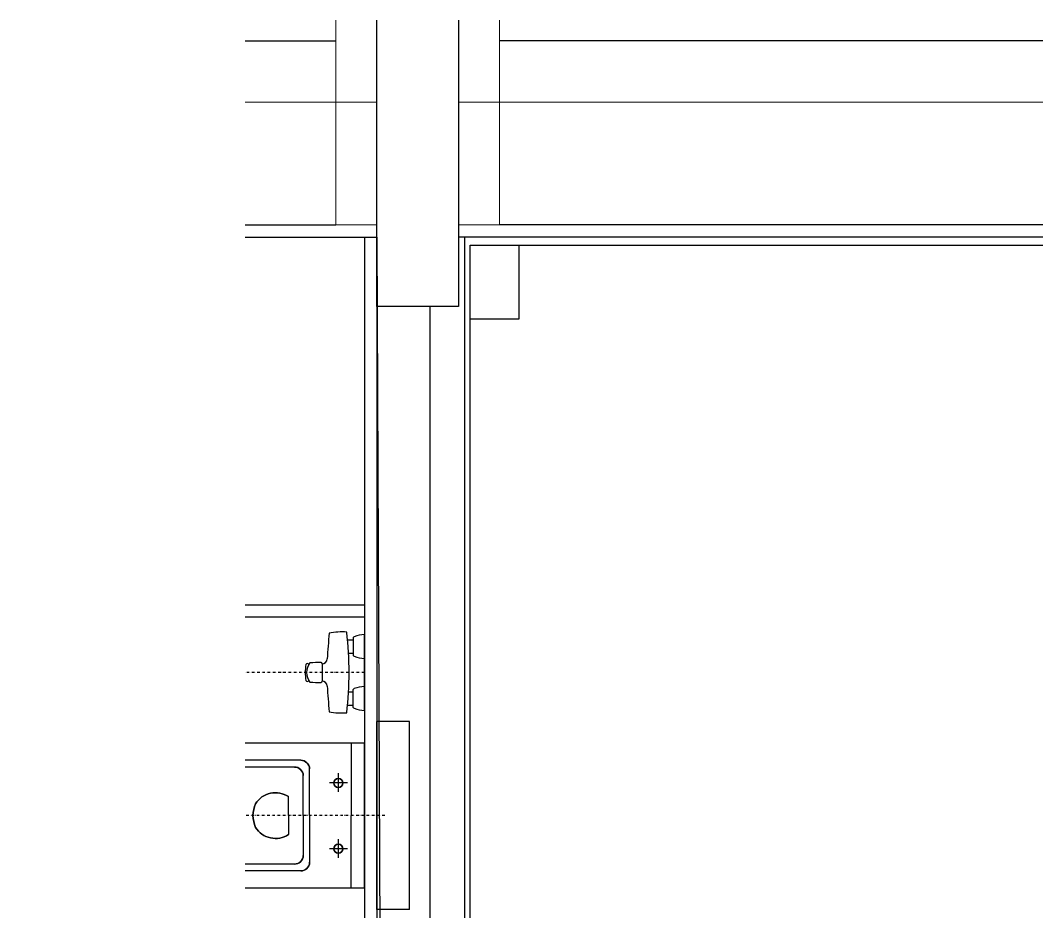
# Model space of a CAD drawing. Header units: millimetres. Extents: x 1372008 to 1411324, y -46445 to -30295.
# Drawn here: x 1394644 to 1397129, y -32475 to -30295 of the extents above; entities that cross this region are included whole.
import ezdxf

# ---------------------------------------------------------------- set-up
doc = ezdxf.new("R2010")
doc.units = ezdxf.units.MM
doc.linetypes.add('DASHDOT2', pattern=[12.7, 6.35, -3.175, 0, -3.175])
doc.linetypes.add('HIDDEN', pattern=[0.375, 0.25, -0.125])
for name, color, linetype in [('Divar-esas', 7, 'Continuous'), ('Divar-komek', 7, 'Continuous'), ('Kafel', 7, 'Continuous'), ('OFFICE_BOUNDARY', 3, 'Continuous'), ('Pencere', 7, 'Continuous'), ('Santexnika', 7, 'Continuous'), ('sutun1', 7, 'Continuous'), ('Tavan', 7, 'Continuous')]:
    doc.layers.add(name, color=color, linetype=linetype)
doc.layers.add('obl. keramogranit', color=138, linetype='Continuous', lineweight=18, true_color=0x005252)
doc.layers.add('plita', color=182, linetype='Continuous', lineweight=5, true_color=0x3a07c5)

msp = doc.modelspace()

# ---------------------------------------------------------------- linework, layer by layer
at = {"color": 1, "lineweight": 30}
for p, q in [((1395743.6, -37544.8), (1395743.6, -30844.8)), ((1395743.6, -30844.8), (1408233.6, -30844.8))]:
    msp.add_line(p, q, dxfattribs=at)
at = {"color": 18, "lineweight": -3, "true_color": 0x000000}
for p, q in [((1395743.6, -37544.8), (1395743.6, -30844.8)), ((1395743.6, -30844.8), (1408233.6, -30844.8))]:
    msp.add_line(p, q, dxfattribs=at)
msp.add_lwpolyline([(1398613.6, -36274.8), (1395743.6, -36274.8), (1395743.6, -31024.8), (1395863.6, -31024.8), (1395863.6, -30844.8), (1399023.6, -30844.8), (1399023.6, -31024.8), (1399553.6, -31024.8), (1399553.6, -32884.8), (1399043.6, -32884.8), (1399043.6, -34014.8), (1399573.6, -34014.8), (1399573.6, -36274.8), (1399553.6, -36274.8)])
at = {"layer": 'Divar-esas'}
for p, q in [((1395515.2, -30994.8), (1395515.2, -37329.8)), ((1395645.2, -30994.8), (1395645.2, -37459.8))]:
    msp.add_line(p, q, dxfattribs=at)
at = {"layer": 'Divar-komek'}
for p, q in [((1395193.6, -30344.8), (1395415.2, -30344.8)), ((1399015.2, -30344.8), (1395815.2, -30344.8))]:
    msp.add_line(p, q, dxfattribs=at)
at = {"layer": 'Kafel'}
for p, q in [((1395485.2, -30824.8), (1395485.2, -37304.8)), ((1395515.2, -30994.8), (1395515.2, -37304.8))]:
    msp.add_line(p, q, dxfattribs=at)
at = {"layer": 'obl. keramogranit'}
for p, q in [((1395415.2, -30794.8), (1395415.2, -30294.8)), ((1395815.2, -30794.8), (1395815.2, -30294.8)), ((1395515.2, -30794.8), (1395415.2, -30794.8)), ((1395715.2, -30794.8), (1395815.2, -30794.8))]:
    msp.add_line(p, q, dxfattribs=at)
at = {"layer": 'OFFICE_BOUNDARY'}
msp.add_lwpolyline([(1394643.6, -39944.8), (1394643.6, -37544.8), (1395743.6, -37544.8), (1395743.6, -30844.8), (1408233.6, -30844.8), (1408233.6, -32394.8), (1410773.6, -32394.8), (1410773.6, -41374.8), (1406863.6, -41374.8), (1406863.6, -41404.8), (1394643.6, -41404.8), (1394643.6, -39944.8)], close=True, dxfattribs=at)
at = {"layer": 'Pencere'}
for p, q in [((1395193.6, -30794.8), (1395415.2, -30794.8)), ((1399015.2, -30794.8), (1395815.2, -30794.8)), ((1395193.6, -30824.8), (1395515.2, -30824.8)), ((1399165.2, -30824.8), (1395715.2, -30824.8))]:
    msp.add_line(p, q, dxfattribs=at)
at = {"layer": 'plita', "linetype": 'HIDDEN', "ltscale": 5}
for p, q in [((1395193.6, -30494.8), (1395515.2, -30494.8)), ((1399615.2, -30494.8), (1395715.2, -30494.8))]:
    msp.add_line(p, q, dxfattribs=at)
at = {"layer": 'Santexnika'}
for p, q in [((1395485.2, -31724.8), (1395193.6, -31724.8)), ((1395485.2, -31724.8), (1395193.6, -31724.8)), ((1395485.2, -31724.8), (1395193.6, -31724.8)), ((1395485.2, -31724.8), (1395193.6, -31724.8)), ((1395485.2, -31724.8), (1395193.6, -31724.8)), ((1395485.2, -31724.8), (1395193.6, -31724.8)), ((1395485.2, -31724.8), (1395193.6, -31724.8)), ((1395485.2, -31724.8), (1395193.6, -31724.8)), ((1395485.2, -31754.8), (1395193.6, -31754.8)), ((1395485.2, -31754.8), (1395193.6, -31754.8)), ((1395485.2, -31754.8), (1395193.6, -31754.8)), ((1395485.2, -31754.8), (1395193.6, -31754.8)), ((1395485.2, -31754.8), (1395193.6, -31754.8)), ((1395485.2, -31754.8), (1395193.6, -31754.8)), ((1395485.2, -31754.8), (1395193.6, -31754.8)), ((1395485.2, -31754.8), (1395193.6, -31754.8)), ((1395443.9, -31809.9), (1395457.4, -31809.9)), ((1395443.9, -31809.9), (1395457.4, -31809.9)), ((1395443.9, -31809.9), (1395457.4, -31809.9)), ((1395443.9, -31809.9), (1395457.4, -31809.9)), ((1395443.9, -31809.9), (1395457.4, -31809.9)), ((1395443.9, -31809.9), (1395457.4, -31809.9)), ((1395443.9, -31809.9), (1395457.4, -31809.9)), ((1395443.9, -31809.9), (1395457.4, -31809.9)), ((1395457.4, -31804.5), (1395457.4, -31848.2)), ((1395457.4, -31804.5), (1395457.4, -31848.2)), ((1395457.4, -31804.5), (1395457.4, -31848.2)), ((1395457.4, -31804.5), (1395457.4, -31848.2)), ((1395457.4, -31804.5), (1395457.4, -31848.2)), ((1395457.4, -31804.5), (1395457.4, -31848.2)), ((1395457.4, -31804.5), (1395457.4, -31848.2)), ((1395457.4, -31804.5), (1395457.4, -31848.2)), ((1395485.2, -31982.7), (1395485.2, -31796.9)), ((1395485.2, -31982.7), (1395485.2, -31796.9)), ((1395485.2, -31982.7), (1395485.2, -31796.9)), ((1395485.2, -31982.7), (1395485.2, -31796.9)), ((1395485.2, -31982.7), (1395485.2, -31796.9)), ((1395485.2, -31982.7), (1395485.2, -31796.9)), ((1395485.2, -31982.7), (1395485.2, -31796.9)), ((1395485.2, -31982.7), (1395485.2, -31796.9)), ((1395446.3, -31842.8), (1395457.4, -31842.8)), ((1395446.3, -31842.8), (1395457.4, -31842.8)), ((1395446.3, -31842.8), (1395457.4, -31842.8)), ((1395446.3, -31842.8), (1395457.4, -31842.8)), ((1395446.3, -31842.8), (1395457.4, -31842.8)), ((1395446.3, -31842.8), (1395457.4, -31842.8)), ((1395446.3, -31842.8), (1395457.4, -31842.8)), ((1395446.3, -31842.8), (1395457.4, -31842.8)), ((1395381.6, -31868.6), (1395381.6, -31911)), ((1395381.6, -31868.6), (1395381.6, -31911)), ((1395381.6, -31868.6), (1395381.6, -31911)), ((1395381.6, -31868.6), (1395381.6, -31911)), ((1395381.6, -31868.6), (1395381.6, -31911)), ((1395381.6, -31868.6), (1395381.6, -31911)), ((1395381.6, -31868.6), (1395381.6, -31911)), ((1395381.6, -31868.6), (1395381.6, -31911)), ((1395446.3, -31936.9), (1395457.4, -31936.9)), ((1395446.3, -31936.9), (1395457.4, -31936.9)), ((1395446.3, -31936.9), (1395457.4, -31936.9)), ((1395446.3, -31936.9), (1395457.4, -31936.9)), ((1395446.3, -31936.9), (1395457.4, -31936.9)), ((1395446.3, -31936.9), (1395457.4, -31936.9)), ((1395446.3, -31936.9), (1395457.4, -31936.9)), ((1395446.3, -31936.9), (1395457.4, -31936.9)), ((1395457.4, -31975.1), (1395457.4, -31931.5)), ((1395457.4, -31975.1), (1395457.4, -31931.5)), ((1395457.4, -31975.1), (1395457.4, -31931.5)), ((1395457.4, -31975.1), (1395457.4, -31931.5)), ((1395457.4, -31975.1), (1395457.4, -31931.5)), ((1395457.4, -31975.1), (1395457.4, -31931.5)), ((1395457.4, -31975.1), (1395457.4, -31931.5)), ((1395457.4, -31975.1), (1395457.4, -31931.5)), ((1395443.9, -31969.7), (1395457.4, -31969.7)), ((1395443.9, -31969.7), (1395457.4, -31969.7)), ((1395443.9, -31969.7), (1395457.4, -31969.7)), ((1395443.9, -31969.7), (1395457.4, -31969.7)), ((1395443.9, -31969.7), (1395457.4, -31969.7)), ((1395443.9, -31969.7), (1395457.4, -31969.7)), ((1395443.9, -31969.7), (1395457.4, -31969.7)), ((1395443.9, -31969.7), (1395457.4, -31969.7)), ((1395595.2, -32009.8), (1395515.2, -32009.8)), ((1395515.2, -32469.8), (1395515.2, -32009.8)), ((1395595.2, -32009.8), (1395515.2, -32009.8)), ((1395515.2, -32469.8), (1395515.2, -32009.8)), ((1395595.2, -32009.8), (1395515.2, -32009.8)), ((1395515.2, -32469.8), (1395515.2, -32009.8)), ((1395595.2, -32009.8), (1395515.2, -32009.8)), ((1395515.2, -32469.8), (1395515.2, -32009.8)), ((1395595.2, -32009.8), (1395515.2, -32009.8)), ((1395515.2, -32469.8), (1395515.2, -32009.8)), ((1395595.2, -32009.8), (1395515.2, -32009.8)), ((1395515.2, -32469.8), (1395515.2, -32009.8)), ((1395595.2, -32009.8), (1395515.2, -32009.8)), ((1395515.2, -32469.8), (1395515.2, -32009.8)), ((1395595.2, -32009.8), (1395515.2, -32009.8)), ((1395515.2, -32469.8), (1395515.2, -32009.8)), ((1395595.2, -32469.8), (1395595.2, -32009.8)), ((1395595.2, -32469.8), (1395595.2, -32009.8)), ((1395595.2, -32469.8), (1395595.2, -32009.8)), ((1395595.2, -32469.8), (1395595.2, -32009.8)), ((1395595.2, -32469.8), (1395595.2, -32009.8)), ((1395595.2, -32469.8), (1395595.2, -32009.8)), ((1395595.2, -32469.8), (1395595.2, -32009.8)), ((1395595.2, -32469.8), (1395595.2, -32009.8)), ((1395485.2, -32062.3), (1395193.6, -32062.3)), ((1395485.2, -32062.3), (1395193.6, -32062.3)), ((1395485.2, -32062.3), (1395193.6, -32062.3)), ((1395485.2, -32062.3), (1395193.6, -32062.3)), ((1395485.2, -32062.3), (1395193.6, -32062.3)), ((1395485.2, -32062.3), (1395193.6, -32062.3)), ((1395485.2, -32062.3), (1395193.6, -32062.3)), ((1395485.2, -32062.3), (1395193.6, -32062.3)), ((1395452.7, -32062.3), (1395452.7, -32239.8)), ((1395452.7, -32062.3), (1395452.7, -32239.8)), ((1395452.7, -32062.3), (1395452.7, -32239.8)), ((1395452.7, -32062.3), (1395452.7, -32239.8)), ((1395452.7, -32062.3), (1395452.7, -32239.8)), ((1395452.7, -32062.3), (1395452.7, -32239.8)), ((1395452.7, -32062.3), (1395452.7, -32239.8)), ((1395452.7, -32062.3), (1395452.7, -32239.8)), ((1395485.2, -32417.3), (1395485.2, -32062.3)), ((1395485.2, -32417.3), (1395485.2, -32062.3)), ((1395485.2, -32417.3), (1395485.2, -32062.3)), ((1395485.2, -32417.3), (1395485.2, -32062.3)), ((1395485.2, -32417.3), (1395485.2, -32062.3)), ((1395485.2, -32417.3), (1395485.2, -32062.3)), ((1395485.2, -32417.3), (1395485.2, -32062.3)), ((1395485.2, -32417.3), (1395485.2, -32062.3)), ((1395329.7, -32104.5), (1395193.6, -32104.5)), ((1395329.7, -32104.5), (1395193.6, -32104.5)), ((1395329.7, -32104.5), (1395193.6, -32104.5)), ((1395329.7, -32104.5), (1395193.6, -32104.5)), ((1395329.7, -32104.5), (1395193.6, -32104.5)), ((1395329.7, -32104.5), (1395193.6, -32104.5)), ((1395329.7, -32104.5), (1395193.6, -32104.5)), ((1395329.7, -32104.5), (1395193.6, -32104.5)), ((1395314.2, -32121), (1395193.6, -32121)), ((1395314.2, -32121), (1395193.6, -32121)), ((1395314.2, -32121), (1395193.6, -32121)), ((1395314.2, -32121), (1395193.6, -32121)), ((1395314.2, -32121), (1395193.6, -32121)), ((1395314.2, -32121), (1395193.6, -32121)), ((1395314.2, -32121), (1395193.6, -32121)), ((1395314.2, -32121), (1395193.6, -32121)), ((1395351.1, -32239.8), (1395351.1, -32125.5)), ((1395351.1, -32239.8), (1395351.1, -32125.5)), ((1395351.1, -32239.8), (1395351.1, -32125.5)), ((1395351.1, -32239.8), (1395351.1, -32125.5)), ((1395351.1, -32239.8), (1395351.1, -32125.5)), ((1395351.1, -32239.8), (1395351.1, -32125.5)), ((1395351.1, -32239.8), (1395351.1, -32125.5)), ((1395351.1, -32239.8), (1395351.1, -32125.5)), ((1395421.7, -32181.6), (1395421.7, -32136.1)), ((1395421.7, -32181.6), (1395421.7, -32136.1)), ((1395421.7, -32181.6), (1395421.7, -32136.1)), ((1395421.7, -32181.6), (1395421.7, -32136.1)), ((1395421.7, -32181.6), (1395421.7, -32136.1)), ((1395421.7, -32181.6), (1395421.7, -32136.1)), ((1395421.7, -32181.6), (1395421.7, -32136.1)), ((1395421.7, -32181.6), (1395421.7, -32136.1)), ((1395335.6, -32239.8), (1395335.6, -32142)), ((1395335.6, -32239.8), (1395335.6, -32142)), ((1395335.6, -32239.8), (1395335.6, -32142)), ((1395335.6, -32239.8), (1395335.6, -32142)), ((1395335.6, -32239.8), (1395335.6, -32142)), ((1395335.6, -32239.8), (1395335.6, -32142)), ((1395335.6, -32239.8), (1395335.6, -32142)), ((1395335.6, -32239.8), (1395335.6, -32142)), ((1395443.6, -32159.9), (1395399.8, -32159.9)), ((1395443.6, -32159.9), (1395399.8, -32159.9)), ((1395443.6, -32159.9), (1395399.8, -32159.9)), ((1395443.6, -32159.9), (1395399.8, -32159.9)), ((1395443.6, -32159.9), (1395399.8, -32159.9)), ((1395443.6, -32159.9), (1395399.8, -32159.9)), ((1395443.6, -32159.9), (1395399.8, -32159.9)), ((1395443.6, -32159.9), (1395399.8, -32159.9)), ((1395299.3, -32239.8), (1395299.3, -32193.5)), ((1395299.3, -32239.8), (1395299.3, -32193.5)), ((1395299.3, -32239.8), (1395299.3, -32193.5)), ((1395299.3, -32239.8), (1395299.3, -32193.5)), ((1395299.3, -32239.8), (1395299.3, -32193.5)), ((1395299.3, -32239.8), (1395299.3, -32193.5)), ((1395299.3, -32239.8), (1395299.3, -32193.5)), ((1395299.3, -32239.8), (1395299.3, -32193.5)), ((1395299.3, -32239.8), (1395299.3, -32286.2)), ((1395299.3, -32239.8), (1395299.3, -32286.2)), ((1395299.3, -32239.8), (1395299.3, -32286.2)), ((1395299.3, -32239.8), (1395299.3, -32286.2)), ((1395299.3, -32239.8), (1395299.3, -32286.2)), ((1395299.3, -32239.8), (1395299.3, -32286.2)), ((1395299.3, -32239.8), (1395299.3, -32286.2)), ((1395299.3, -32239.8), (1395299.3, -32286.2)), ((1395335.6, -32239.8), (1395335.6, -32337.6)), ((1395335.6, -32239.8), (1395335.6, -32337.6)), ((1395335.6, -32239.8), (1395335.6, -32337.6)), ((1395335.6, -32239.8), (1395335.6, -32337.6)), ((1395335.6, -32239.8), (1395335.6, -32337.6)), ((1395335.6, -32239.8), (1395335.6, -32337.6)), ((1395335.6, -32239.8), (1395335.6, -32337.6)), ((1395335.6, -32239.8), (1395335.6, -32337.6)), ((1395351.1, -32239.8), (1395351.1, -32354.2)), ((1395351.1, -32239.8), (1395351.1, -32354.2)), ((1395351.1, -32239.8), (1395351.1, -32354.2)), ((1395351.1, -32239.8), (1395351.1, -32354.2)), ((1395351.1, -32239.8), (1395351.1, -32354.2)), ((1395351.1, -32239.8), (1395351.1, -32354.2)), ((1395351.1, -32239.8), (1395351.1, -32354.2)), ((1395351.1, -32239.8), (1395351.1, -32354.2)), ((1395452.7, -32417.3), (1395452.7, -32239.8)), ((1395452.7, -32417.3), (1395452.7, -32239.8)), ((1395452.7, -32417.3), (1395452.7, -32239.8)), ((1395452.7, -32417.3), (1395452.7, -32239.8)), ((1395452.7, -32417.3), (1395452.7, -32239.8)), ((1395452.7, -32417.3), (1395452.7, -32239.8)), ((1395452.7, -32417.3), (1395452.7, -32239.8)), ((1395452.7, -32417.3), (1395452.7, -32239.8)), ((1395421.7, -32342.8), (1395421.7, -32297.2)), ((1395421.7, -32342.8), (1395421.7, -32297.2)), ((1395421.7, -32342.8), (1395421.7, -32297.2)), ((1395421.7, -32342.8), (1395421.7, -32297.2)), ((1395421.7, -32342.8), (1395421.7, -32297.2)), ((1395421.7, -32342.8), (1395421.7, -32297.2)), ((1395421.7, -32342.8), (1395421.7, -32297.2)), ((1395421.7, -32342.8), (1395421.7, -32297.2)), ((1395443.6, -32321), (1395399.8, -32321)), ((1395443.6, -32321), (1395399.8, -32321)), ((1395443.6, -32321), (1395399.8, -32321)), ((1395443.6, -32321), (1395399.8, -32321)), ((1395443.6, -32321), (1395399.8, -32321)), ((1395443.6, -32321), (1395399.8, -32321)), ((1395443.6, -32321), (1395399.8, -32321)), ((1395443.6, -32321), (1395399.8, -32321)), ((1395314.2, -32358.6), (1395193.6, -32358.6)), ((1395314.2, -32358.6), (1395193.6, -32358.6)), ((1395314.2, -32358.6), (1395193.6, -32358.6)), ((1395314.2, -32358.6), (1395193.6, -32358.6)), ((1395314.2, -32358.6), (1395193.6, -32358.6)), ((1395314.2, -32358.6), (1395193.6, -32358.6)), ((1395314.2, -32358.6), (1395193.6, -32358.6)), ((1395314.2, -32358.6), (1395193.6, -32358.6)), ((1395329.7, -32375.1), (1395193.6, -32375.1)), ((1395329.7, -32375.1), (1395193.6, -32375.1)), ((1395329.7, -32375.1), (1395193.6, -32375.1)), ((1395329.7, -32375.1), (1395193.6, -32375.1)), ((1395329.7, -32375.1), (1395193.6, -32375.1)), ((1395329.7, -32375.1), (1395193.6, -32375.1)), ((1395329.7, -32375.1), (1395193.6, -32375.1)), ((1395329.7, -32375.1), (1395193.6, -32375.1)), ((1395485.2, -32417.3), (1395193.6, -32417.3)), ((1395485.2, -32417.3), (1395193.6, -32417.3)), ((1395485.2, -32417.3), (1395193.6, -32417.3)), ((1395485.2, -32417.3), (1395193.6, -32417.3)), ((1395485.2, -32417.3), (1395193.6, -32417.3)), ((1395485.2, -32417.3), (1395193.6, -32417.3)), ((1395485.2, -32417.3), (1395193.6, -32417.3)), ((1395485.2, -32417.3), (1395193.6, -32417.3)), ((1395595.2, -32469.8), (1395515.2, -32469.8)), ((1395595.2, -32469.8), (1395515.2, -32469.8)), ((1395595.2, -32469.8), (1395515.2, -32469.8)), ((1395595.2, -32469.8), (1395515.2, -32469.8)), ((1395595.2, -32469.8), (1395515.2, -32469.8)), ((1395595.2, -32469.8), (1395515.2, -32469.8)), ((1395595.2, -32469.8), (1395515.2, -32469.8)), ((1395595.2, -32469.8), (1395515.2, -32469.8))]:
    msp.add_line(p, q, dxfattribs=at)
at = {"layer": 'Santexnika', "color": 26, "linetype": 'DASHDOT2', "true_color": 0x791e15}
for p, q in [((1395485.2, -31889.8), (1395193.6, -31889.8)), ((1395485.2, -31889.8), (1395193.6, -31889.8)), ((1395485.2, -31889.8), (1395193.6, -31889.8)), ((1395485.2, -31889.8), (1395193.6, -31889.8)), ((1395485.2, -31889.8), (1395193.6, -31889.8)), ((1395485.2, -31889.8), (1395193.6, -31889.8)), ((1395485.2, -31889.8), (1395193.6, -31889.8)), ((1395485.2, -31889.8), (1395193.6, -31889.8)), ((1395535.2, -32239.8), (1395193.6, -32239.8)), ((1395535.2, -32239.8), (1395193.6, -32239.8)), ((1395535.2, -32239.8), (1395193.6, -32239.8)), ((1395535.2, -32239.8), (1395193.6, -32239.8)), ((1395535.2, -32239.8), (1395193.6, -32239.8)), ((1395535.2, -32239.8), (1395193.6, -32239.8)), ((1395535.2, -32239.8), (1395193.6, -32239.8)), ((1395535.2, -32239.8), (1395193.6, -32239.8))]:
    msp.add_line(p, q, dxfattribs=at)
at = {"layer": 'Santexnika', "extrusion": (0, 0, -1)}
for centre in [(-1395421.5, -32159.9), (-1395421.5, -32321)]:
    msp.add_circle(centre, 11.1, dxfattribs=at)
at = {"layer": 'Santexnika'}
for centre in [(1395421.5, -32159.9), (1395421.5, -32159.9), (1395421.5, -32159.9), (1395421.5, -32159.9), (1395421.5, -32159.9), (1395421.5, -32159.9), (1395421.5, -32159.9), (1395421.5, -32321), (1395421.5, -32321), (1395421.5, -32321), (1395421.5, -32321), (1395421.5, -32321), (1395421.5, -32321), (1395421.5, -32321)]:
    msp.add_circle(centre, 11.1, dxfattribs=at)
for centre, radius, start, end in [((1395432, -31993.4), 202.7, 87.1749, 99.4367), ((1395432, -31993.4), 202.7, 87.1749, 99.4367), ((1395432, -31993.4), 202.7, 87.1749, 99.4367), ((1395432, -31993.4), 202.7, 87.1749, 99.4367), ((1395432, -31993.4), 202.7, 87.1749, 99.4367), ((1395432, -31993.4), 202.7, 87.1749, 99.4367), ((1395432, -31993.4), 202.7, 87.1749, 99.4367), ((1395432, -31993.4), 202.7, 87.1749, 99.4367), ((1394574.5, -31889.8), 873.1, -6.4995, 6.4995), ((1394574.5, -31889.8), 873.1, -6.4995, 6.4995), ((1394574.5, -31889.8), 873.1, -6.4995, 6.4995), ((1394574.5, -31889.8), 873.1, -6.4995, 6.4995), ((1394574.5, -31889.8), 873.1, -6.4995, 6.4995), ((1394574.5, -31889.8), 873.1, -6.4995, 6.4995), ((1394574.5, -31889.8), 873.1, -6.4995, 6.4995), ((1394574.5, -31889.8), 873.1, -6.4995, 6.4995), ((1398805, -32068.2), 3417.3, 175.3885, 176.452), ((1398805, -32068.2), 3417.3, 175.3885, 176.452), ((1398805, -32068.2), 3417.3, 175.3885, 176.452), ((1398805, -32068.2), 3417.3, 175.3885, 176.452), ((1398805, -32068.2), 3417.3, 175.3885, 176.452), ((1398805, -32068.2), 3417.3, 175.3885, 176.452), ((1398805, -32068.2), 3417.3, 175.3885, 176.452), ((1398805, -32068.2), 3417.3, 175.3885, 176.452), ((1395463.4, -31809.9), 8.09, 112.9919, 138.4956), ((1395463.4, -31809.9), 8.09, 112.9919, 138.4956), ((1395463.4, -31809.9), 8.09, 112.9919, 138.4956), ((1395463.4, -31809.9), 8.09, 112.9919, 138.4956), ((1395463.4, -31809.9), 8.09, 112.9919, 138.4956), ((1395463.4, -31809.9), 8.09, 112.9919, 138.4956), ((1395463.4, -31809.9), 8.09, 112.9919, 138.4956), ((1395463.4, -31809.9), 8.09, 112.9919, 138.4956), ((1395493.2, -31892.3), 95.7, 94.816, 110.1457), ((1395493.2, -31892.3), 95.7, 94.816, 110.1457), ((1395493.2, -31892.3), 95.7, 94.816, 110.1457), ((1395493.2, -31892.3), 95.7, 94.816, 110.1457), ((1395493.2, -31892.3), 95.7, 94.816, 110.1457), ((1395493.2, -31892.3), 95.7, 94.816, 110.1457), ((1395493.2, -31892.3), 95.7, 94.816, 110.1457), ((1395493.2, -31892.3), 95.7, 94.816, 110.1457), ((1395345.5, -31871.3), 3.74, 16.9044, 166.3079), ((1395345.5, -31871.3), 3.74, 16.9044, 166.3079), ((1395345.5, -31871.3), 3.74, 16.9044, 166.3079), ((1395345.5, -31871.3), 3.74, 16.9044, 166.3079), ((1395345.5, -31871.3), 3.74, 16.9044, 166.3079), ((1395345.5, -31871.3), 3.74, 16.9044, 166.3079), ((1395345.5, -31871.3), 3.74, 16.9044, 166.3079), ((1395345.5, -31871.3), 3.74, 16.9044, 166.3079), ((1395381.1, -31889.8), 37.6, 141.0864, -141.0864), ((1395381.1, -31889.8), 37.6, 141.0864, -141.0864), ((1395381.1, -31889.8), 37.6, 141.0864, -141.0864), ((1395381.1, -31889.8), 37.6, 141.0864, -141.0864), ((1395381.1, -31889.8), 37.6, 141.0864, -141.0864), ((1395381.1, -31889.8), 37.6, 141.0864, -141.0864), ((1395381.1, -31889.8), 37.6, 141.0864, -141.0864), ((1395381.1, -31889.8), 37.6, 141.0864, -141.0864), ((1395378.6, -32236.1), 370.8, 89.9348, 94.1243), ((1395378.6, -32236.1), 370.8, 89.9348, 94.1243), ((1395378.6, -32236.1), 370.8, 89.9348, 94.1243), ((1395378.6, -32236.1), 370.8, 89.9348, 94.1243), ((1395378.6, -32236.1), 370.8, 89.9348, 94.1243), ((1395378.6, -32236.1), 370.8, 89.9348, 94.1243), ((1395378.6, -32236.1), 370.8, 89.9348, 94.1243), ((1395378.6, -32236.1), 370.8, 89.9348, 94.1243), ((1395377.9, -31868.8), 3.69, 2.5378, 73.278), ((1395377.9, -31868.8), 3.69, 2.5378, 73.278), ((1395377.9, -31868.8), 3.69, 2.5378, 73.278), ((1395377.9, -31868.8), 3.69, 2.5378, 73.278), ((1395377.9, -31868.8), 3.69, 2.5378, 73.278), ((1395377.9, -31868.8), 3.69, 2.5378, 73.278), ((1395377.9, -31868.8), 3.69, 2.5378, 73.278), ((1395377.9, -31868.8), 3.69, 2.5378, 73.278), ((1395381.6, -31856), 12.7, -90.1961, -3.548), ((1395381.6, -31856), 12.7, -90.1961, -3.548), ((1395381.6, -31856), 12.7, -90.1961, -3.548), ((1395381.6, -31856), 12.7, -90.1961, -3.548), ((1395381.6, -31856), 12.7, -90.1961, -3.548), ((1395381.6, -31856), 12.7, -90.1961, -3.548), ((1395381.6, -31856), 12.7, -90.1961, -3.548), ((1395381.6, -31856), 12.7, -90.1961, -3.548), ((1395463.4, -31842.8), 8.09, -138.4956, -112.9919), ((1395463.4, -31842.8), 8.09, -138.4956, -112.9919), ((1395463.4, -31842.8), 8.09, -138.4956, -112.9919), ((1395463.4, -31842.8), 8.09, -138.4956, -112.9919), ((1395463.4, -31842.8), 8.09, -138.4956, -112.9919), ((1395463.4, -31842.8), 8.09, -138.4956, -112.9919), ((1395463.4, -31842.8), 8.09, -138.4956, -112.9919), ((1395463.4, -31842.8), 8.09, -138.4956, -112.9919), ((1395493.2, -31760.4), 95.7, -110.1457, -94.816), ((1395493.2, -31760.4), 95.7, -110.1457, -94.816), ((1395493.2, -31760.4), 95.7, -110.1457, -94.816), ((1395493.2, -31760.4), 95.7, -110.1457, -94.816), ((1395493.2, -31760.4), 95.7, -110.1457, -94.816), ((1395493.2, -31760.4), 95.7, -110.1457, -94.816), ((1395493.2, -31760.4), 95.7, -110.1457, -94.816), ((1395493.2, -31760.4), 95.7, -110.1457, -94.816), ((1395477.9, -31889.8), 137.4, 171.8724, -171.8724), ((1395477.9, -31889.8), 137.4, 171.8724, -171.8724), ((1395477.9, -31889.8), 137.4, 171.8724, -171.8724), ((1395477.9, -31889.8), 137.4, 171.8724, -171.8724), ((1395477.9, -31889.8), 137.4, 171.8724, -171.8724), ((1395477.9, -31889.8), 137.4, 171.8724, -171.8724), ((1395477.9, -31889.8), 137.4, 171.8724, -171.8724), ((1395477.9, -31889.8), 137.4, 171.8724, -171.8724), ((1395345.5, -31908.4), 3.74, -166.3079, -16.9044), ((1395345.5, -31908.4), 3.74, -166.3079, -16.9044), ((1395345.5, -31908.4), 3.74, -166.3079, -16.9044), ((1395345.5, -31908.4), 3.74, -166.3079, -16.9044), ((1395345.5, -31908.4), 3.74, -166.3079, -16.9044), ((1395345.5, -31908.4), 3.74, -166.3079, -16.9044), ((1395345.5, -31908.4), 3.74, -166.3079, -16.9044), ((1395345.5, -31908.4), 3.74, -166.3079, -16.9044), ((1395378.6, -31543.5), 370.8, -94.1243, -89.9348), ((1395378.6, -31543.5), 370.8, -94.1243, -89.9348), ((1395378.6, -31543.5), 370.8, -94.1243, -89.9348), ((1395378.6, -31543.5), 370.8, -94.1243, -89.9348), ((1395378.6, -31543.5), 370.8, -94.1243, -89.9348), ((1395378.6, -31543.5), 370.8, -94.1243, -89.9348), ((1395378.6, -31543.5), 370.8, -94.1243, -89.9348), ((1395378.6, -31543.5), 370.8, -94.1243, -89.9348), ((1395377.9, -31910.8), 3.69, -73.278, -2.5378), ((1395377.9, -31910.8), 3.69, -73.278, -2.5378), ((1395377.9, -31910.8), 3.69, -73.278, -2.5378), ((1395377.9, -31910.8), 3.69, -73.278, -2.5378), ((1395377.9, -31910.8), 3.69, -73.278, -2.5378), ((1395377.9, -31910.8), 3.69, -73.278, -2.5378), ((1395377.9, -31910.8), 3.69, -73.278, -2.5378), ((1395377.9, -31910.8), 3.69, -73.278, -2.5378), ((1395381.6, -31923.7), 12.7, 3.548, 90.1961), ((1395381.6, -31923.7), 12.7, 3.548, 90.1961), ((1395381.6, -31923.7), 12.7, 3.548, 90.1961), ((1395381.6, -31923.7), 12.7, 3.548, 90.1961), ((1395381.6, -31923.7), 12.7, 3.548, 90.1961), ((1395381.6, -31923.7), 12.7, 3.548, 90.1961), ((1395381.6, -31923.7), 12.7, 3.548, 90.1961), ((1395381.6, -31923.7), 12.7, 3.548, 90.1961), ((1398805, -31711.4), 3417.3, -176.452, -175.3885), ((1398805, -31711.4), 3417.3, -176.452, -175.3885), ((1398805, -31711.4), 3417.3, -176.452, -175.3885), ((1398805, -31711.4), 3417.3, -176.452, -175.3885), ((1398805, -31711.4), 3417.3, -176.452, -175.3885), ((1398805, -31711.4), 3417.3, -176.452, -175.3885), ((1398805, -31711.4), 3417.3, -176.452, -175.3885), ((1398805, -31711.4), 3417.3, -176.452, -175.3885), ((1395463.4, -31936.8), 8.09, 112.9919, 138.4956), ((1395463.4, -31936.8), 8.09, 112.9919, 138.4956), ((1395463.4, -31936.8), 8.09, 112.9919, 138.4956), ((1395463.4, -31936.8), 8.09, 112.9919, 138.4956), ((1395463.4, -31936.8), 8.09, 112.9919, 138.4956), ((1395463.4, -31936.8), 8.09, 112.9919, 138.4956), ((1395463.4, -31936.8), 8.09, 112.9919, 138.4956), ((1395463.4, -31936.8), 8.09, 112.9919, 138.4956), ((1395493.2, -32019.2), 95.7, 94.816, 110.1457), ((1395493.2, -32019.2), 95.7, 94.816, 110.1457), ((1395493.2, -32019.2), 95.7, 94.816, 110.1457), ((1395493.2, -32019.2), 95.7, 94.816, 110.1457), ((1395493.2, -32019.2), 95.7, 94.816, 110.1457), ((1395493.2, -32019.2), 95.7, 94.816, 110.1457), ((1395493.2, -32019.2), 95.7, 94.816, 110.1457), ((1395493.2, -32019.2), 95.7, 94.816, 110.1457), ((1395432, -31786.2), 202.7, -99.4367, -87.1749), ((1395432, -31786.2), 202.7, -99.4367, -87.1749), ((1395432, -31786.2), 202.7, -99.4367, -87.1749), ((1395432, -31786.2), 202.7, -99.4367, -87.1749), ((1395432, -31786.2), 202.7, -99.4367, -87.1749), ((1395432, -31786.2), 202.7, -99.4367, -87.1749), ((1395432, -31786.2), 202.7, -99.4367, -87.1749), ((1395432, -31786.2), 202.7, -99.4367, -87.1749), ((1395463.4, -31969.8), 8.09, -138.4956, -112.9919), ((1395463.4, -31969.8), 8.09, -138.4956, -112.9919), ((1395463.4, -31969.8), 8.09, -138.4956, -112.9919), ((1395463.4, -31969.8), 8.09, -138.4956, -112.9919), ((1395463.4, -31969.8), 8.09, -138.4956, -112.9919), ((1395463.4, -31969.8), 8.09, -138.4956, -112.9919), ((1395463.4, -31969.8), 8.09, -138.4956, -112.9919), ((1395463.4, -31969.8), 8.09, -138.4956, -112.9919), ((1395493.2, -31887.4), 95.7, -110.1457, -94.816), ((1395493.2, -31887.4), 95.7, -110.1457, -94.816), ((1395493.2, -31887.4), 95.7, -110.1457, -94.816), ((1395493.2, -31887.4), 95.7, -110.1457, -94.816), ((1395493.2, -31887.4), 95.7, -110.1457, -94.816), ((1395493.2, -31887.4), 95.7, -110.1457, -94.816), ((1395493.2, -31887.4), 95.7, -110.1457, -94.816), ((1395493.2, -31887.4), 95.7, -110.1457, -94.816), ((1395329.5, -32126.1), 21.6, 1.6856, 90.4239), ((1395329.5, -32126.1), 21.6, 1.6856, 90.4239), ((1395329.5, -32126.1), 21.6, 1.6856, 90.4239), ((1395329.5, -32126.1), 21.6, 1.6856, 90.4239), ((1395329.5, -32126.1), 21.6, 1.6856, 90.4239), ((1395329.5, -32126.1), 21.6, 1.6856, 90.4239), ((1395329.5, -32126.1), 21.6, 1.6856, 90.4239), ((1395314, -32142.6), 21.6, 1.6856, 90.4239), ((1395314, -32142.6), 21.6, 1.6856, 90.4239), ((1395314, -32142.6), 21.6, 1.6856, 90.4239), ((1395314, -32142.6), 21.6, 1.6856, 90.4239), ((1395314, -32142.6), 21.6, 1.6856, 90.4239), ((1395314, -32142.6), 21.6, 1.6856, 90.4239), ((1395314, -32142.6), 21.6, 1.6856, 90.4239), ((1395267.5, -32241.4), 57.5, 56.4449, 147.9788), ((1395267.5, -32241.4), 57.5, 56.4449, 147.9788), ((1395267.5, -32241.4), 57.5, 56.4449, 147.9788), ((1395267.5, -32241.4), 57.5, 56.4449, 147.9788), ((1395267.5, -32241.4), 57.5, 56.4449, 147.9788), ((1395267.5, -32241.4), 57.5, 56.4449, 147.9788), ((1395267.5, -32241.4), 57.5, 56.4449, 147.9788), ((1395295.5, -32242.2), 82.9, 157.853, 178.3836), ((1395295.5, -32242.2), 82.9, 157.853, 178.3836), ((1395295.5, -32242.2), 82.9, 157.853, 178.3836), ((1395295.5, -32242.2), 82.9, 157.853, 178.3836), ((1395295.5, -32242.2), 82.9, 157.853, 178.3836), ((1395295.5, -32242.2), 82.9, 157.853, 178.3836), ((1395295.5, -32242.2), 82.9, 157.853, 178.3836), ((1395295.5, -32237.5), 82.9, -178.3836, -157.853), ((1395295.5, -32237.5), 82.9, -178.3836, -157.853), ((1395295.5, -32237.5), 82.9, -178.3836, -157.853), ((1395295.5, -32237.5), 82.9, -178.3836, -157.853), ((1395295.5, -32237.5), 82.9, -178.3836, -157.853), ((1395295.5, -32237.5), 82.9, -178.3836, -157.853), ((1395295.5, -32237.5), 82.9, -178.3836, -157.853), ((1395267.5, -32238.2), 57.5, -147.9788, -56.4449), ((1395267.5, -32238.2), 57.5, -147.9788, -56.4449), ((1395267.5, -32238.2), 57.5, -147.9788, -56.4449), ((1395267.5, -32238.2), 57.5, -147.9788, -56.4449), ((1395267.5, -32238.2), 57.5, -147.9788, -56.4449), ((1395267.5, -32238.2), 57.5, -147.9788, -56.4449), ((1395267.5, -32238.2), 57.5, -147.9788, -56.4449), ((1395314, -32337), 21.6, -90.4239, -1.6856), ((1395314, -32337), 21.6, -90.4239, -1.6856), ((1395314, -32337), 21.6, -90.4239, -1.6856), ((1395314, -32337), 21.6, -90.4239, -1.6856), ((1395314, -32337), 21.6, -90.4239, -1.6856), ((1395314, -32337), 21.6, -90.4239, -1.6856), ((1395314, -32337), 21.6, -90.4239, -1.6856), ((1395329.5, -32353.5), 21.6, -90.4239, -1.6856), ((1395329.5, -32353.5), 21.6, -90.4239, -1.6856), ((1395329.5, -32353.5), 21.6, -90.4239, -1.6856), ((1395329.5, -32353.5), 21.6, -90.4239, -1.6856), ((1395329.5, -32353.5), 21.6, -90.4239, -1.6856), ((1395329.5, -32353.5), 21.6, -90.4239, -1.6856), ((1395329.5, -32353.5), 21.6, -90.4239, -1.6856)]:
    msp.add_arc(centre, radius, start, end, dxfattribs=at)
at = {"layer": 'Santexnika', "extrusion": (0, 0, -1)}
for centre, radius, start, end in [((-1395329.5, -32126.1), 21.6, 89.5761, 178.3144), ((-1395314, -32142.6), 21.6, 89.5761, 178.3144), ((-1395267.5, -32241.4), 57.5, 32.0212, 123.5551), ((-1395295.5, -32242.2), 82.9, 1.6164, 22.147), ((-1395295.5, -32237.5), 82.9, -22.147, -1.6164), ((-1395267.5, -32238.2), 57.5, -123.5551, -32.0212), ((-1395314, -32337), 21.6, -178.3144, -89.5761), ((-1395329.5, -32353.5), 21.6, -178.3144, -89.5761)]:
    msp.add_arc(centre, radius, start, end, dxfattribs=at)
at = {"layer": 'sutun1'}
for p, q in [((1395515.2, -30994.8), (1395515.2, -30294.8)), ((1395715.2, -30294.8), (1395715.2, -30994.8)), ((1395715.2, -30994.8), (1395515.2, -30994.8))]:
    msp.add_line(p, q, dxfattribs=at)
at = {"layer": 'sutun1', "color": 134}
for p, q in [((1395193.6, -30824.8), (1395515.2, -30824.8)), ((1395515.2, -30824.8), (1395545.2, -37304.8))]:
    msp.add_line(p, q, dxfattribs=at)
at = {"layer": 'Tavan'}
msp.add_line((1395730.2, -30824.8), (1395730.2, -37519.8), dxfattribs=at)

doc.saveas('drawing.dxf')
